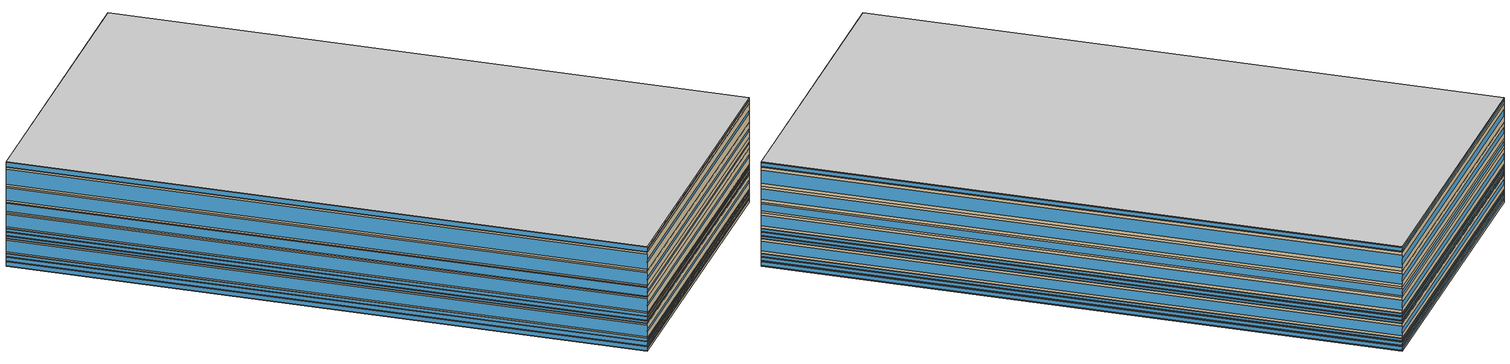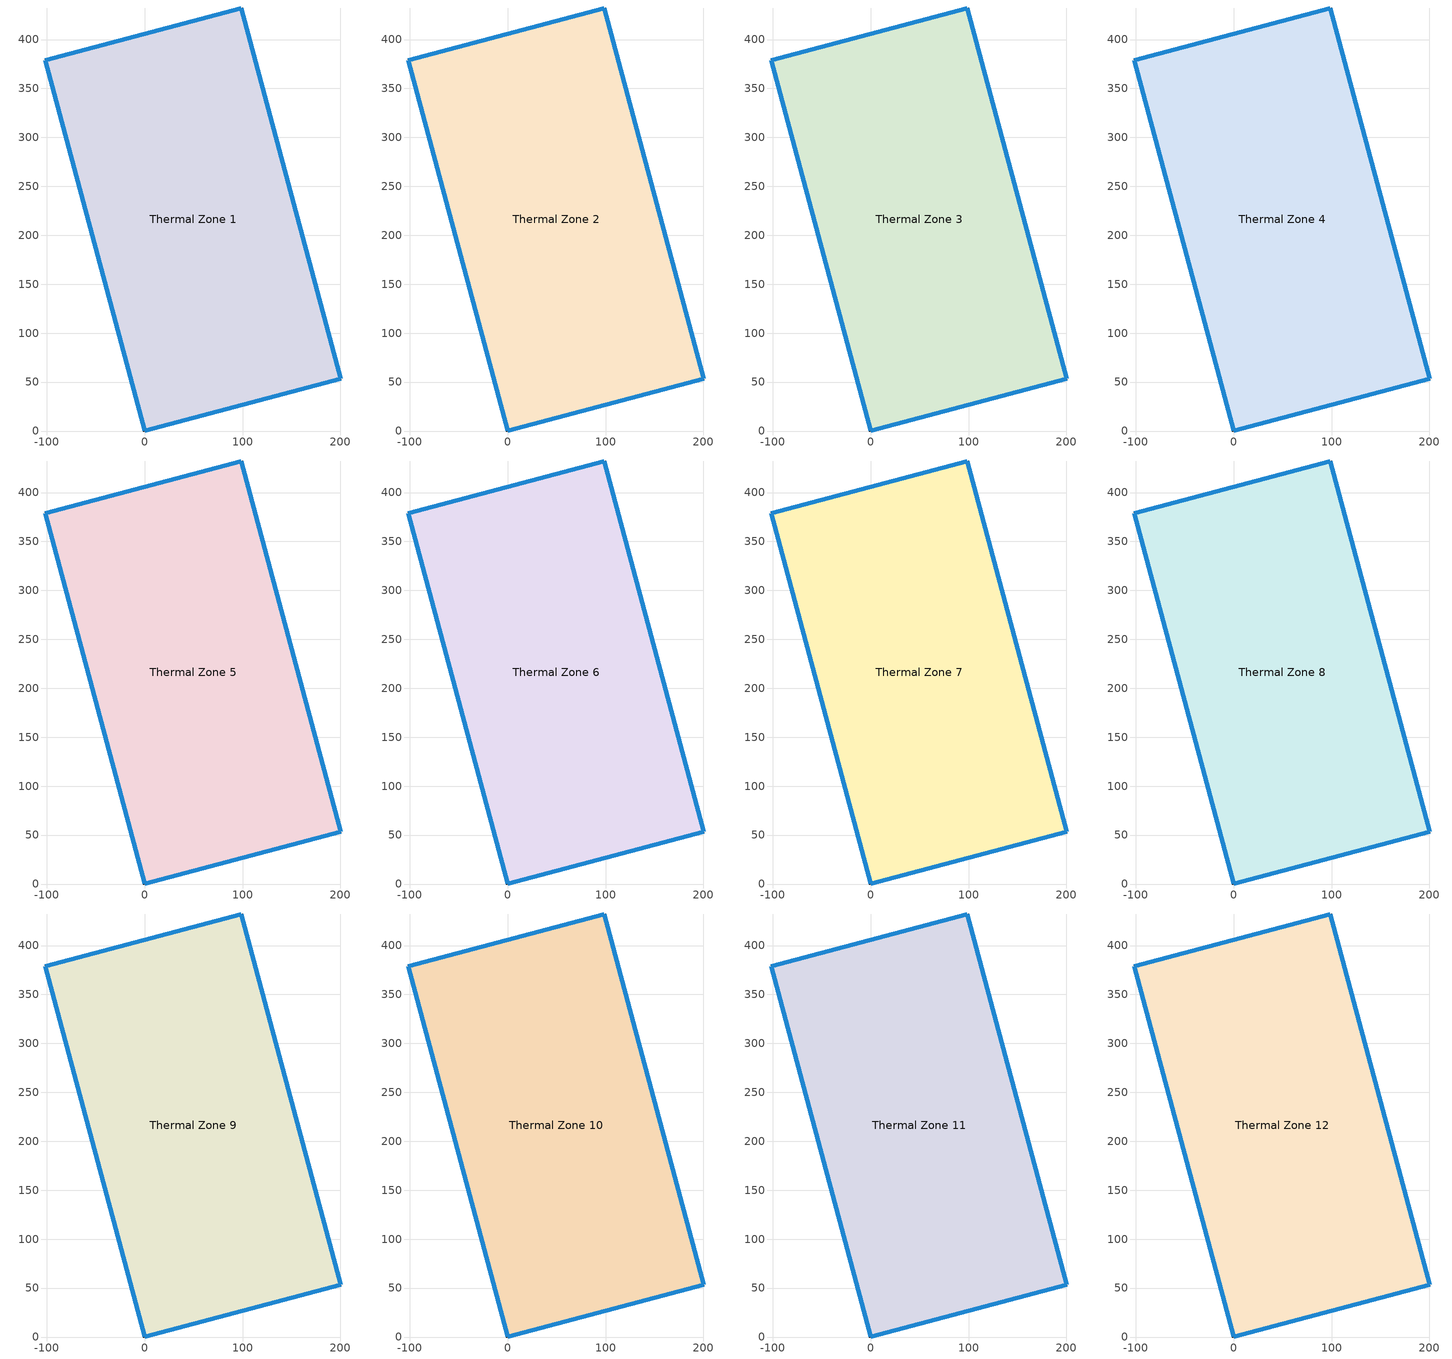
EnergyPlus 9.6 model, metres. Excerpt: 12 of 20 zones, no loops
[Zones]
Thermal Zone 1
 floor ground (ExtSlabCarpet): 0,0 -101.45,378.6 98.59,432.2 200.03,53.6 z0
 wall outside (Ext Wall): 98.59,432.2 -101.45,378.6 0,0 200.03,53.6 98.59,432.2 z0:3.32
 window (Ext Window): 98.58,432.2 -101.44,378.61 z1.15:2.17; 0.01,0 200.02,53.6 z1.44:1.88; -101.44,378.59 0,0.01 z0.33:2.99; 200.03,53.61 98.59,432.19 z0.56:2.76
Thermal Zone 2
 floor to Thermal Zone 1 (Interior Floor): 0,0 -101.45,378.6 98.59,432.2 200.03,53.6 z3.32
 wall outside (Ext Wall): 98.59,432.2 -101.45,378.6 0,0 200.03,53.6 98.59,432.2 z3.32:6.24
 window (Ext Window): 98.58,432.2 -101.44,378.61 z4.33:5.23; 0.01,0 200.02,53.6 z4.59:4.97; -101.44,378.59 0,0.01 z3.61:5.95; 200.03,53.61 98.59,432.19 z3.82:5.74
Thermal Zone 3
 floor to Thermal Zone 2 (Interior Floor): 0,0 -101.45,378.6 98.59,432.2 200.03,53.6 z6.24
 wall outside (Ext Wall): 98.59,432.2 -101.45,378.6 0,0 200.03,53.6 98.59,432.2 z6.24:8.51
 window (Ext Window): 98.58,432.2 -101.44,378.61 z7.02:7.73; 0.01,0 200.02,53.6 z7.23:7.52; -101.44,378.59 0,0.01 z6.47:8.28; 200.03,53.61 98.59,432.19 z6.63:8.12
Thermal Zone 4
 floor to Thermal Zone 3 (Interior Floor): 0,0 -101.45,378.6 98.59,432.2 200.03,53.6 z8.51
 wall outside (Ext Wall): 98.59,432.2 -101.45,378.6 0,0 200.03,53.6 98.59,432.2 z8.51:17.91
 window (Ext Window): 98.58,432.2 -101.44,378.61 z11.75:14.67; 0.01,0 200.02,53.6 z12.6:13.82; -101.44,378.59 0,0.01 z9.45:16.97; 200.03,53.61 98.59,432.19 z10.11:16.31
Thermal Zone 5
 floor to Thermal Zone 4 (Interior Floor): 0,0 -101.45,378.6 98.59,432.2 200.03,53.6 z17.91
 wall outside (Ext Wall): 98.59,432.2 -101.45,378.6 0,0 200.03,53.6 98.59,432.2 z17.91:19.79
 window (Ext Window): 98.58,432.2 -101.44,378.61 z18.56:19.14; 0.01,0 200.02,53.6 z18.73:18.97; -101.44,378.59 0,0.01 z18.1:19.6; 200.03,53.61 98.59,432.19 z18.23:19.47
Thermal Zone 6
 floor to Thermal Zone 5 (Interior Floor): 0,0 -101.45,378.6 98.59,432.2 200.03,53.6 z19.79
 wall outside (Ext Wall): 98.59,432.2 -101.45,378.6 0,0 200.03,53.6 98.59,432.2 z19.79:22.59
 window (Ext Window): 98.58,432.2 -101.44,378.61 z20.76:21.62; 0.01,0 200.02,53.6 z21.01:21.37; -101.44,378.59 0,0.01 z20.07:22.31; 200.03,53.61 98.59,432.19 z20.27:22.11
Thermal Zone 7
 floor to Thermal Zone 6 (Interior Floor): 0,0 -101.45,378.6 98.59,432.2 200.03,53.6 z22.59
 wall outside (Ext Wall): 98.59,432.2 -101.45,378.6 0,0 200.03,53.6 98.59,432.2 z22.59:24.77
 window (Ext Window): 98.58,432.2 -101.44,378.61 z23.34:24.02; 0.01,0 200.02,53.6 z23.54:23.82; -101.44,378.59 0,0.01 z22.81:24.55; 200.03,53.61 98.59,432.19 z22.96:24.4
Thermal Zone 8
 floor to Thermal Zone 7 (Interior Floor): 0,0 -101.45,378.6 98.59,432.2 200.03,53.6 z24.77
 wall outside (Ext Wall): 98.59,432.2 -101.45,378.6 0,0 200.03,53.6 98.59,432.2 z24.77:35.01
 window (Ext Window): 98.58,432.2 -101.44,378.61 z28.3:31.48; 0.01,0 200.02,53.6 z29.22:30.56; -101.44,378.59 0,0.01 z25.79:33.99; 200.03,53.61 98.59,432.19 z26.51:33.27
Thermal Zone 9
 floor to Thermal Zone 8 (Interior Floor): 0,0 -101.45,378.6 98.59,432.2 200.03,53.6 z35.01
 wall outside (Ext Wall): 98.59,432.2 -101.45,378.6 0,0 200.03,53.6 98.59,432.2 z35.01:41.87
 window (Ext Window): 98.58,432.2 -101.44,378.61 z37.38:39.5; 0.01,0 200.02,53.6 z37.99:38.89; -101.44,378.59 0,0.01 z35.7:41.18; 200.03,53.61 98.59,432.19 z36.18:40.7
Thermal Zone 10
 floor to Thermal Zone 9 (Interior Floor): 0,0 -101.45,378.6 98.59,432.2 200.03,53.6 z41.87
 wall outside (Ext Wall): 98.59,432.2 -101.45,378.6 0,0 200.03,53.6 98.59,432.2 z41.87:52.14
 window (Ext Window): 98.58,432.2 -101.44,378.61 z45.41:48.6; 0.01,0 200.02,53.6 z46.34:47.67; -101.44,378.59 0,0.01 z42.9:51.11; 200.03,53.61 98.59,432.19 z43.62:50.39
Thermal Zone 11
 floor to Thermal Zone 10 (Interior Floor): 0,0 -101.45,378.6 98.59,432.2 200.03,53.6 z52.14
 wall outside (Ext Wall): 98.59,432.2 -101.45,378.6 0,0 200.03,53.6 98.59,432.2 z52.14:64.55
 window (Ext Window): 98.58,432.2 -101.44,378.61 z56.42:60.27; 0.01,0 200.02,53.6 z57.54:59.15; -101.44,378.59 0,0.01 z53.38:63.31; 200.03,53.61 98.59,432.19 z54.25:62.44
Thermal Zone 12
 floor to Thermal Zone 11 (Interior Floor): 0,0 -101.45,378.6 98.59,432.2 200.03,53.6 z64.55
 wall outside (Ext Wall): 98.59,432.2 -101.45,378.6 0,0 200.03,53.6 98.59,432.2 z64.55:68.05
 window (Ext Window): 98.58,432.2 -101.44,378.61 z65.76:66.84; 0.01,0 200.02,53.6 z66.07:66.53; -101.44,378.59 0,0.01 z64.9:67.7; 200.03,53.61 98.59,432.19 z65.14:67.46
 ceiling to Thermal Zone 13 (Interior Ceiling): 200.03,53.6 98.59,432.2 -101.45,378.6 0,0 z68.05
[Building]
Building 1: North Axis {deg}=-0
[Site:Location]
Washington Dc Dulles IntL Ar: Latitude {deg}=38.98; Longitude {deg}=-77.47; Time Zone {hr}=-5; Elevation {m}=82
[SizingPeriod:DesignDay] Day of Month=21; Dry-Bulb Temperature Range Modifier Type=DefaultMultipliers; Barometric Pressure {Pa}=86790; Rain Indicator=No; Snow Indicator=No; Daylight Saving Time Indicator=No; Begin Environment Reset Mode=FullResetAtBeginEnvironment
Name | Month | Day Type | Maximum Dry-Bulb Temperature {C} | Daily Dry-Bulb Temperature Range {deltaC} | Humidity Condition Type | Wetbulb or DewPoint at Maximum Dry-Bulb {C} | Wind Speed {m/s} | Wind Direction {deg} | Solar Model Indicator | ASHRAE Clear Sky Optical Depth for Beam Irradiance (taub) | ASHRAE Clear Sky Optical Depth for Diffuse Irradiance (taud) | Enthalpy at Maximum Dry-Bulb {J/kg} | Sky Clearness
SALT-LAKE-CITY-IAP Ann Clg .4% Condns DB=>MWB | 7 | SummerDesignDay | 36.5 | 14.4 | Wetbulb | 17.1 | 5 | 340 | ASHRAETau | 0.339 | 2.366
SALT-LAKE-CITY-IAP Ann Clg .4% Condns DP=>MDB | 7 | SummerDesignDay | 22.5 | 14.4 | Dewpoint | 15.6 | 5 | 340 | ASHRAETau | 0.339 | 2.366
SALT-LAKE-CITY-IAP Ann Clg .4% Condns Enth=>MDB | 7 | SummerDesignDay | 30.8 | 14.4 | Enthalpy |  | 5 | 340 | ASHRAETau | 0.339 | 2.366 | 59300
SALT-LAKE-CITY-IAP Ann Clg .4% Condns WB=>MDB | 7 | SummerDesignDay | 31.2 | 14.4 | Wetbulb | 19 | 5 | 340 | ASHRAETau | 0.339 | 2.366
SALT-LAKE-CITY-IAP Ann Htg 99.6% Condns DB | 1 | WinterDesignDay | -12.4 | 0 | Wetbulb | -12.4 | 2.6 | 140 | ASHRAEClearSky |  |  |  | 0
SALT-LAKE-CITY-IAP Ann Htg Wind 99.6% Condns WS=>MCDB | 1 | WinterDesignDay | 6.8 | 0 | Wetbulb | 6.8 | 12.4 | 140 | ASHRAEClearSky |  |  |  | 0
SALT-LAKE-CITY-IAP Ann Hum_n 99.6% Condns DP=>MCDB | 1 | WinterDesignDay | -10.7 | 0 | Dewpoint | -16.2 | 2.6 | 140 | ASHRAEClearSky |  |  |  | 0
[Material] Thermal Absorptance=0.9
Name | Roughness | Thickness m | Conductivity W/m-K | Density kg/m3 | Specific Heat J/kg-K | Solar Absorptance | Visible Absorptance
wall concrete | MediumRough | 0.03 | 0.5 | 2243 | 837 | 0.65 | 0.65
Wall Insulation [18] | MediumRough | 0.1693 | 0.049 | 265 | 836.8 | 0.7 | 0.7
F16 Acoustic tile | MediumSmooth | 0.0191 | 0.06 | 368 | 590 | 0.3 | 0.3
M11 100mm lightweight concrete | MediumRough | 0.1016 | 0.53 | 1280 | 840 | 0.5 | 0.5
MAT-CC05 4 HW CONCRETE | Rough | 0.1016 | 1.311 | 2240 | 836.8 | 0.85 | 0.85
[Material:AirGap]
F05 Ceiling air space resistance: Thermal Resistance m2-K/W=0.18
[Material:NoMass]
CP02 CARPET PAD: Roughness=Smooth; Thermal Resistance m2-K/W=0.1; Thermal Absorptance=0.9; Solar Absorptance=0.8; Visible Absorptance=0.8
[WindowMaterial:SimpleGlazingSystem]
Window Material Simple Glazing System: U-Factor W/m2-K=1.8; Solar Heat Gain Coefficient=0.3
[Construction]
Ext Wall: wall concrete, Wall Insulation [18]
Ext Window: Window Material Simple Glazing System
ExtSlabCarpet: MAT-CC05 4 HW CONCRETE, CP02 CARPET PAD
Interior Ceiling: M11 100mm lightweight concrete, F05 Ceiling air space resistance, F16 Acoustic tile
Interior Floor: F16 Acoustic tile, F05 Ceiling air space resistance, M11 100mm lightweight concrete
[Zone]
Thermal Zone 1: 345, 0, 0, 0, , 1, , , , , , Yes
Thermal Zone 2: 345, 0, 0, 3.32, , 1, , , , , , Yes
Thermal Zone 3: 345, 0, 0, 6.24, , 1, , , , , , Yes
Thermal Zone 4: 345, 0, 0, 8.51, , 1, , , , , , Yes
Thermal Zone 5: 345, 0, 0, 17.91, , 1, , , , , , Yes
Thermal Zone 6: 345, 0, 0, 19.79, , 1, , , , , , Yes
Thermal Zone 7: 345, 0, 0, 22.59, , 1, , , , , , Yes
Thermal Zone 8: 345, 0, 0, 24.77, , 1, , , , , , Yes
Thermal Zone 9: 345, 0, 0, 35.01, , 1, , , , , , Yes
Thermal Zone 10: 345, 0, 0, 41.87, , 1, , , , , , Yes
Thermal Zone 11: 345, 0, 0, 52.14, , 1, , , , , , Yes
Thermal Zone 12: 345, 0, 0, 64.55, , 1, , , , , , Yes
[AvailabilityManager:Scheduled] Schedule=Always On Discrete
VAV with Reheat 1 Availability Manager; Air Loop HVAC Outdoor Air System 1 Availability Manager; VAV with Reheat 2 Availability Manager; Air Loop HVAC Outdoor Air System 2 Availability Manager; VAV with Reheat 3 Availability Manager; Air Loop HVAC Outdoor Air System 3 Availability Manager
[Schedule:Constant]
Always On Discrete: Hourly Value=1
